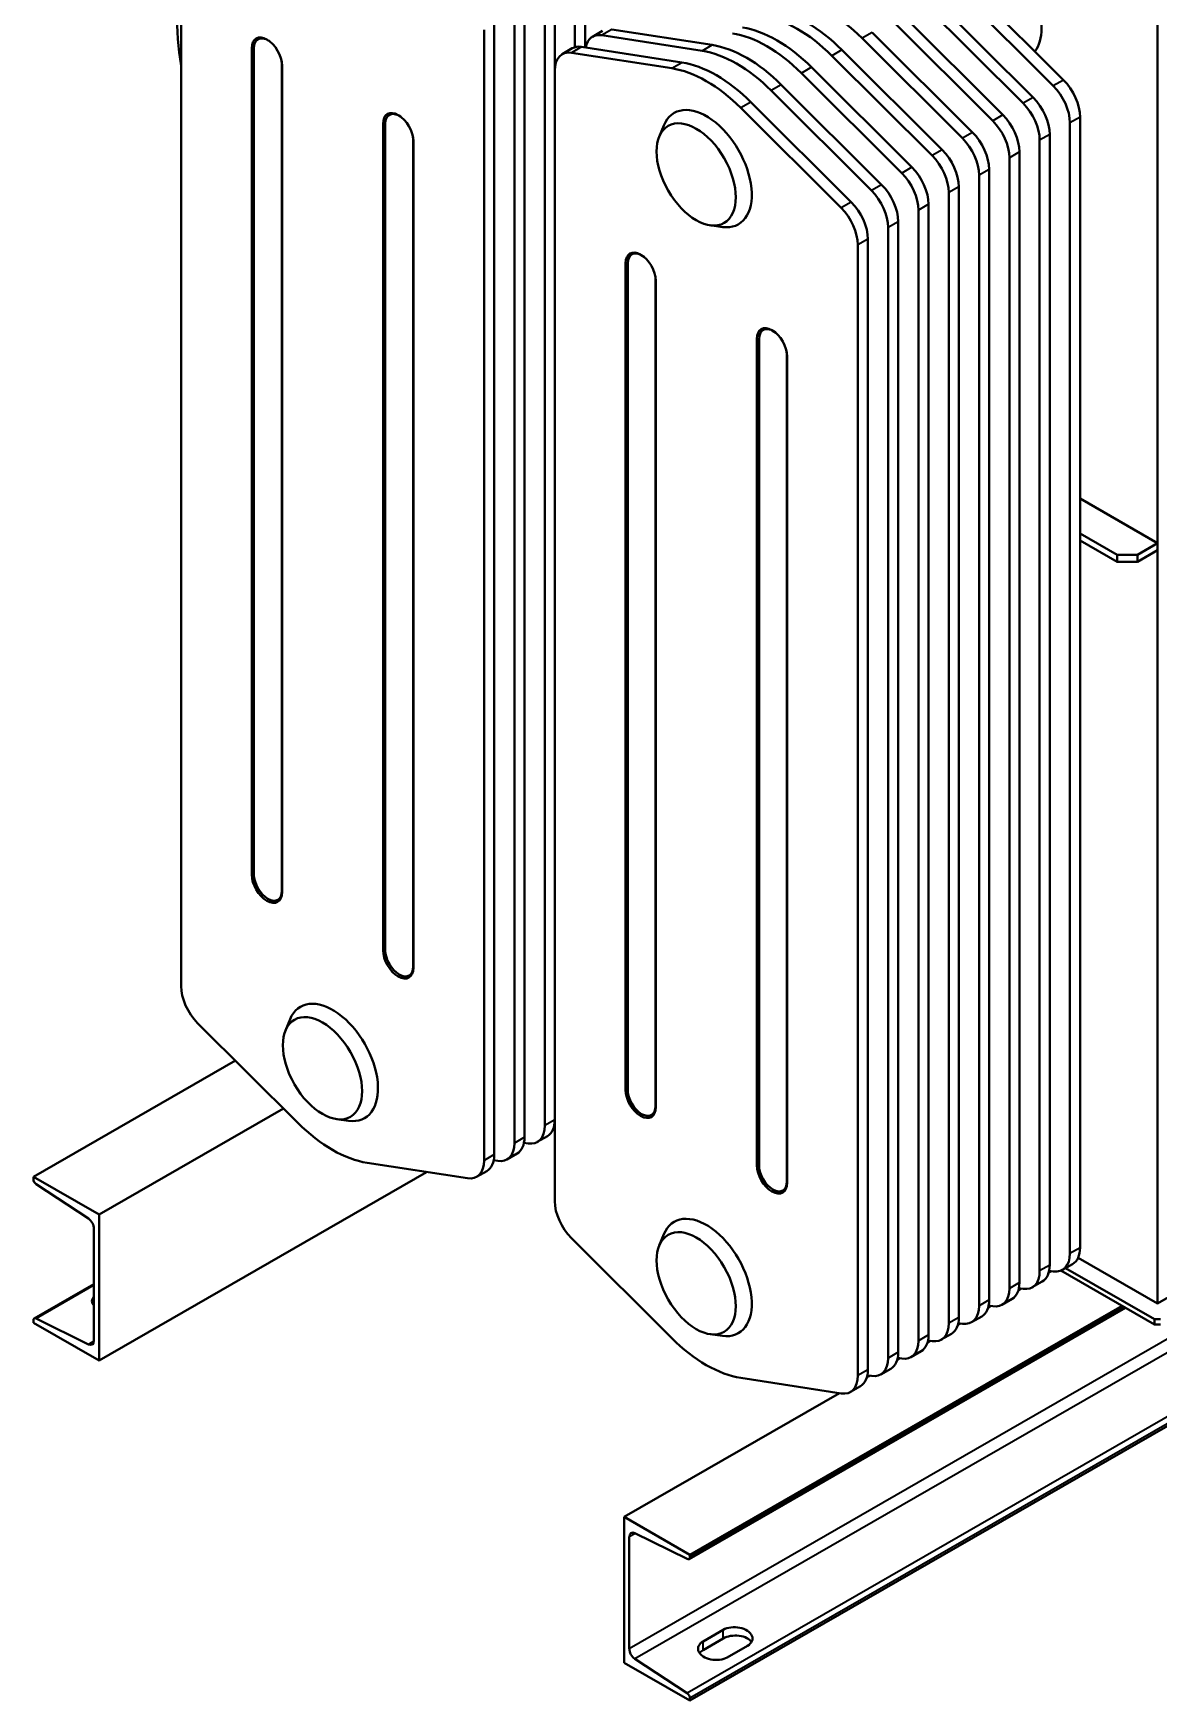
# Model space of a CAD drawing. Header units: millimetres. Extents: x 0 to 5945, y 0 to 4205.
# Drawn here: x 4295 to 5083, y 2183 to 3351 of the extents above; entities that cross this region are included whole.
import ezdxf

# ---------------------------------------------------------------- set-up
doc = ezdxf.new("R2010")
doc.units = ezdxf.units.MM
doc.header["$LTSCALE"] = 5
doc.layers.add('가시적인 것(ISO)', color=3, linetype='Continuous', lineweight=40)
doc.layers.add('가시적인 좁은 것(ISO)', color=3, linetype='Continuous', lineweight=35)

msp = doc.modelspace()

# ---------------------------------------------------------------- linework, layer by layer
at = {"layer": '가시적인 것(ISO)'}
for p, q in [((4398.489, 3475.723), (4398.489, 2683.819)), ((5082.12, 2461.426), (5082.12, 3455.654)), ((4674.261, 3341.411), (4674.261, 3390.212)), ((4681.332, 3394.284), (4681.332, 3341.251)), ((4945.933, 3388.406), (5016.183, 3318.389)), ((4653.048, 2586.092), (4653.048, 3377.996)), ((4660.119, 3382.068), (4660.119, 3325.06)), ((4924.72, 3376.19), (4994.97, 3306.173)), ((5009.112, 3314.317), (4938.862, 3384.334)), ((4631.835, 2573.876), (4631.835, 3365.78)), ((4638.906, 3369.852), (4638.906, 2577.948)), ((4903.507, 3363.974), (4973.757, 3293.957)), ((4987.899, 3302.101), (4917.649, 3372.118)), ((4610.621, 2561.66), (4610.621, 3353.564)), ((4617.693, 3357.636), (4617.693, 2565.732)), ((4686.534, 3348.761), (4693.605, 3352.833)), ((4700.035, 3353.856), (4770.285, 3342.964)), ((4882.293, 3351.758), (4952.543, 3281.741)), ((4966.685, 3289.885), (4896.435, 3359.902)), ((4447.987, 2761.855), (4447.987, 3340.679)), ((4449.537, 2761.777), (4449.537, 3340.601)), ((4665.321, 3336.545), (4672.392, 3340.617)), ((4678.822, 3341.64), (4749.072, 3330.748)), ((4763.214, 3338.892), (4692.964, 3349.784)), ((4945.472, 3277.669), (4875.222, 3347.686)), ((4469.065, 3329.355), (4469.065, 2750.532)), ((4469.2, 3328.463), (4469.2, 2749.64)), ((4742.001, 3326.677), (4671.751, 3337.568)), ((4924.259, 3265.454), (4854.009, 3335.47)), ((4861.08, 3339.542), (4931.33, 3269.526)), ((4660.119, 3325.06), (4660.119, 2533.156)), ((4903.046, 3253.238), (4832.796, 3323.254)), ((4839.867, 3327.326), (4910.117, 3257.31)), ((4881.833, 3241.022), (4811.583, 3311.039)), ((4818.654, 3315.111), (4888.904, 3245.094)), ((4860.619, 3228.806), (4790.369, 3298.823)), ((4797.441, 3302.895), (4867.691, 3232.878)), ((4539.911, 2708.92), (4539.911, 3287.743)), ((4541.461, 2708.842), (4541.461, 3287.665)), ((4733.213, 3278.682), (4736.472, 3286.639)), ((5020.743, 2496.509), (5020.743, 3288.413)), ((5027.814, 3292.485), (5027.814, 2500.581)), ((4560.988, 3276.42), (4560.988, 2697.597)), ((4561.124, 3275.528), (4561.124, 2696.704)), ((4999.53, 2484.293), (4999.53, 3276.197)), ((5006.601, 3280.269), (5006.601, 2488.365)), ((4978.317, 2472.077), (4978.317, 3263.981)), ((4985.388, 3268.053), (4985.388, 2476.149)), ((4957.104, 2459.861), (4957.104, 3251.765)), ((4964.175, 3255.837), (4964.175, 2463.933)), ((4935.891, 2447.645), (4935.891, 3239.549)), ((4942.962, 3243.621), (4942.962, 2451.717)), ((4914.677, 2435.429), (4914.677, 3227.333)), ((4921.748, 3231.405), (4921.748, 2439.501)), ((4768.939, 3216.644), (4777.456, 3215.469)), ((4893.464, 2423.214), (4893.464, 3215.118)), ((4900.535, 3219.19), (4900.535, 2427.286)), ((4872.251, 2410.998), (4872.251, 3202.902)), ((4879.322, 3206.974), (4879.322, 2415.07)), ((4709.616, 2611.193), (4709.616, 3190.016)), ((4711.166, 2611.115), (4711.166, 3189.938)), ((4730.694, 3178.693), (4730.694, 2599.87)), ((4730.83, 3177.801), (4730.83, 2598.977)), ((4801.54, 2558.258), (4801.54, 3137.081)), ((4803.09, 2558.18), (4803.09, 3137.003)), ((4822.618, 3125.758), (4822.618, 2546.934)), ((4822.754, 3124.865), (4822.754, 2546.042)), ((5082.12, 2994.058), (5027.814, 3025.331)), ((5027.814, 3000.899), (5053.836, 2985.914)), ((5027.814, 2995.994), (5053.836, 2981.009)), ((5067.978, 2985.914), (5082.12, 2994.058)), ((5082.12, 2989.153), (5082.12, 2994.058)), ((5067.978, 2985.914), (5053.836, 2985.914)), ((5053.836, 2985.914), (5053.836, 2981.009)), ((5053.836, 2981.009), (5067.978, 2981.009)), ((5067.978, 2981.009), (5082.12, 2989.153)), ((5067.978, 2981.009), (5067.978, 2985.914)), ((5638.613, 2692.305), (4754.73, 2183.31)), ((4410.121, 2657.915), (4480.371, 2587.898)), ((4471.584, 2652.675), (4474.842, 2660.631)), ((4436.514, 2631.61), (4295.11, 2550.181)), ((4341.072, 2523.713), (4470.176, 2598.059)), ((4507.309, 2590.637), (4515.826, 2589.462)), ((4659.755, 2586.246), (4660.119, 2586.189)), ((4638.541, 2574.03), (4641.416, 2573.584)), ((4647.846, 2574.607), (4654.917, 2578.679)), ((4528.74, 2560.044), (4598.99, 2549.152)), ((4617.328, 2561.814), (4620.203, 2561.368)), ((4626.633, 2562.391), (4633.704, 2566.463)), ((4295.11, 2550.181), (4295.11, 2548.546)), ((4341.072, 2523.713), (4295.11, 2550.181)), ((4570.406, 2553.584), (4341.072, 2421.52)), ((4605.42, 2550.175), (4612.491, 2554.247)), ((4297.084, 2544.963), (4333.59, 2520.989)), ((4341.072, 2421.52), (4341.072, 2523.713)), ((4337.537, 2513.822), (4337.537, 2435.482)), ((4671.751, 2507.252), (4742.001, 2437.235)), ((4733.213, 2502.013), (4736.472, 2509.969)), ((5015.542, 2485.024), (5022.613, 2489.096)), ((5026.447, 2493.486), (5082.12, 2461.426)), ((4994.328, 2472.808), (5001.399, 2476.88)), ((5007.844, 2484.198), (5005.903, 2483.08)), ((5006.237, 2484.447), (5009.112, 2484.001)), ((5014.454, 2484.498), (5079.999, 2446.753)), ((5079.999, 2450.432), (5017.735, 2486.287)), ((5082.12, 2461.426), (5107.265, 2475.906)), ((4337.537, 2475.073), (4295.735, 2451.001)), ((4973.115, 2460.592), (4980.186, 2464.664)), ((4986.63, 2471.982), (4984.69, 2470.864)), ((4985.024, 2472.231), (4987.899, 2471.785)), ((5059.676, 2458.456), (4754.106, 2282.49)), ((5057.372, 2459.783), (4754.73, 2285.504)), ((4951.902, 2448.377), (4958.973, 2452.448)), ((4965.417, 2459.766), (4963.477, 2458.648)), ((4963.811, 2460.015), (4966.685, 2459.569)), ((4295.11, 2449.623), (4295.11, 2447.987)), ((4295.11, 2447.987), (4341.072, 2421.52)), ((4333.59, 2432.862), (4297.084, 2450.933)), ((4944.204, 2447.55), (4942.264, 2446.433)), ((4942.597, 2447.799), (4945.472, 2447.353)), ((5084.242, 2450.432), (5079.999, 2450.432)), ((5079.999, 2450.432), (5079.999, 2446.753)), ((5079.999, 2446.753), (5084.242, 2446.753)), ((4768.939, 2439.974), (4777.456, 2438.799)), ((4922.991, 2435.334), (4921.05, 2434.217)), ((4921.384, 2435.583), (4924.259, 2435.137)), ((4930.689, 2436.161), (4937.76, 2440.233)), ((4901.778, 2423.118), (4899.837, 2422.001)), ((4900.171, 2423.367), (4903.046, 2422.922)), ((4909.476, 2423.945), (4916.547, 2428.017)), ((4790.369, 2409.382), (4860.619, 2398.49)), ((4880.564, 2410.902), (4878.624, 2409.785)), ((4878.958, 2411.151), (4881.833, 2410.706)), ((4888.262, 2411.729), (4895.333, 2415.801)), ((4859.351, 2398.686), (4708.768, 2311.971)), ((4867.049, 2399.513), (4874.12, 2403.585)), ((4708.768, 2311.971), (4708.768, 2209.778)), ((4754.73, 2285.504), (4708.768, 2311.971)), ((4716.25, 2300.629), (4752.757, 2282.558)), ((4712.303, 2219.669), (4712.303, 2298.009)), ((4754.73, 2283.868), (4754.73, 2285.504)), ((4763.922, 2224.774), (4778.064, 2232.918)), ((4778.064, 2226.88), (4763.922, 2218.736)), ((4795.035, 2221.773), (4780.893, 2213.629)), ((4708.768, 2209.778), (4754.73, 2183.31)), ((4752.757, 2188.528), (4716.25, 2212.502)), ((4754.73, 2183.31), (4754.73, 2184.945))]:
    msp.add_line(p, q, dxfattribs=at)
for centre, major_axis, ratio, start_param, end_param in [((4600.581, 3484.982), (144.719, 251.309), 0.57809312, 2.18386212, 2.52465945), ((4851.038, 3284.789), (-49.903, 86.658), 0.57809312, 5.150655, 5.8487867), ((4968.983, 3373.148), (22.456, -38.996), 0.57809312, 0.2398912, 1.32376207), ((4829.825, 3272.573), (-49.903, 86.658), 0.57809312, 5.150655, 5.8487867), ((4836.896, 3276.645), (49.903, -86.658), 0.57809312, 2.00906235, 2.70719405), ((4815.682, 3264.429), (49.903, -86.658), 0.57809312, 2.00906235, 2.70719405), ((4458.594, 3334.571), (-7.485, 12.999), 0.57809312, 3.92892453, 7.07051718), ((4459.301, 3334.978), (-6.891, 11.966), 0.57809312, 5.30470402, 7.07051718), ((4684.868, 3318.953), (-12.476, 21.665), 0.57809312, 5.8487867, 6.28318531), ((4699.01, 3327.096), (-12.476, 21.665), 0.57809312, 5.8487867, 6.86714547), ((4794.469, 3252.213), (49.903, -86.658), 0.57809312, 2.00906235, 2.70719405), ((4808.611, 3260.357), (-49.903, 86.658), 0.57809312, 5.150655, 5.8487867), ((4459.301, 3334.978), (6.891, -11.966), 0.57809312, 0.78733187, 0.97848129), ((4677.797, 3314.881), (-12.476, 21.665), 0.57809312, 5.8487867, 7.07051718), ((4773.256, 3239.997), (49.903, -86.658), 0.57809312, 2.00906235, 2.70719405), ((4787.398, 3248.141), (-49.903, 86.658), 0.57809312, 5.150655, 5.8487867), ((4766.185, 3235.925), (-49.903, 86.658), 0.57809312, 5.150655, 5.8487867), ((5010.137, 3302.665), (12.476, -21.665), 0.57809312, 0.78733187, 2.00906235), ((4988.924, 3290.449), (12.476, -21.665), 0.57809312, 0.78733187, 2.00906235), ((5003.066, 3298.593), (-12.476, 21.665), 0.57809312, 3.92892453, 5.150655), ((4550.517, 3281.635), (-7.485, 12.999), 0.57809312, 3.92892453, 7.07051718), ((4551.225, 3282.043), (-6.891, 11.966), 0.57809312, 5.30470402, 7.07051718), ((4766.185, 3256.364), (-22.456, 38.996), 0.57809312, 2.72019421, 6.70458375), ((4967.71, 3278.233), (12.476, -21.665), 0.57809312, 0.78733187, 2.00906235), ((4981.853, 3286.377), (-12.476, 21.665), 0.57809312, 3.92892453, 5.150655), ((4946.497, 3266.017), (12.476, -21.665), 0.57809312, 0.78733187, 2.00906235), ((4960.639, 3274.161), (-12.476, 21.665), 0.57809312, 3.92892453, 5.150655), ((4551.225, 3282.043), (6.891, -11.966), 0.57809312, 0.78733187, 0.97848129), ((4939.426, 3261.945), (-12.476, 21.665), 0.57809312, 3.92892453, 5.150655), ((4918.213, 3249.729), (-12.476, 21.665), 0.57809312, 3.92892453, 5.150655), ((4925.284, 3253.801), (12.476, -21.665), 0.57809312, 0.78733187, 2.00906235), ((4897, 3237.513), (-12.476, 21.665), 0.57809312, 3.92892453, 5.150655), ((4904.071, 3241.585), (12.476, -21.665), 0.57809312, 0.78733187, 2.00906235), ((4875.787, 3225.298), (-12.476, 21.665), 0.57809312, 3.92892453, 5.150655), ((4882.858, 3229.369), (12.476, -21.665), 0.57809312, 0.78733187, 2.00906235), ((4854.573, 3213.082), (-12.476, 21.665), 0.57809312, 3.92892453, 5.150655), ((4861.644, 3217.154), (12.476, -21.665), 0.57809312, 0.78733187, 2.00906235), ((4720.223, 3183.908), (-7.485, 12.999), 0.57809312, 3.92892453, 7.07051718), ((4720.93, 3184.316), (-6.891, 11.966), 0.57809312, 5.30470402, 7.07051718), ((4720.93, 3184.316), (6.891, -11.966), 0.57809312, 0.78733187, 0.97848129), ((4812.147, 3130.973), (-7.485, 12.999), 0.57809312, 3.92892453, 7.07051718), ((4812.854, 3131.38), (-6.891, 11.966), 0.57809312, 5.30470402, 7.07051718), ((4812.854, 3131.38), (6.891, -11.966), 0.57809312, 0.78733187, 0.97848129), ((4458.594, 2755.748), (7.485, -12.999), 0.57809312, 3.92892453, 7.07051718), ((4459.301, 2756.155), (6.891, -11.966), 0.57809312, 3.92892453, 7.07051718), ((4550.517, 2702.812), (7.485, -12.999), 0.57809312, 3.92892453, 7.07051718), ((4551.225, 2703.219), (6.891, -11.966), 0.57809312, 3.92892453, 7.07051718), ((4416.167, 2673.639), (12.476, -21.665), 0.57809312, 3.92892453, 5.150655), ((4504.555, 2630.357), (-22.456, 38.996), 0.57809312, 2.72019421, 6.70458375), ((4720.223, 2605.085), (7.485, -12.999), 0.57809312, 3.92892453, 7.07051718), ((4720.93, 2605.492), (6.891, -11.966), 0.57809312, 3.92892453, 7.07051718), ((4504.555, 2650.795), (49.903, -86.658), 0.57809312, 5.150655, 5.8487867), ((4635.37, 2596.272), (12.476, -21.665), 0.57809312, 5.8487867, 7.07051718), ((4642.441, 2600.344), (12.476, -21.665), 0.57809312, 0, 0.78733187), ((4614.157, 2584.056), (12.476, -21.665), 0.57809312, 5.8487867, 7.07051718), ((4621.228, 2588.128), (12.476, -21.665), 0.57809312, 0, 0.78733187), ((4592.944, 2571.84), (12.476, -21.665), 0.57809312, 5.8487867, 7.07051718), ((4600.015, 2575.912), (12.476, -21.665), 0.57809312, 0, 0.78733187), ((4812.147, 2552.15), (7.485, -12.999), 0.57809312, 3.92892453, 7.07051718), ((4812.854, 2552.557), (6.891, -11.966), 0.57809312, 3.92892453, 7.07051718), ((4297.232, 2547.324), (1.497, -2.6), 0.57809312, 3.92892453, 5.42990768), ((4677.797, 2522.977), (12.476, -21.665), 0.57809312, 3.92892453, 5.150655), ((4766.185, 2479.694), (-22.456, 38.996), 0.57809312, 2.72019421, 6.70458375), ((4333.294, 2516.266), (2.994, -5.2), 0.57809312, 0.78733187, 2.28831503), ((5010.137, 2510.761), (12.476, -21.665), 0.57809312, 0, 0.78733187), ((4988.924, 2498.545), (12.476, -21.665), 0.57809312, 0, 0.78733187), ((5003.066, 2506.689), (12.476, -21.665), 0.57809312, 5.8487867, 7.07051718), ((4967.71, 2486.329), (12.476, -21.665), 0.57809312, 0, 0.78733187), ((4981.853, 2494.473), (12.476, -21.665), 0.57809312, 5.8487867, 7.07051718), ((4348.143, 2463.519), (-11.995, -0.679), 0.53421478, 5.76625254, 6.73964245), ((4960.639, 2482.257), (12.476, -21.665), 0.57809312, 5.8487867, 7.07051718), ((4348.143, 2458.167), (-12, 0), 0.5758617, 5.79649035, 5.90691033), ((4939.426, 2470.041), (12.476, -21.665), 0.57809312, 5.8487867, 7.07051718), ((4946.497, 2474.113), (12.476, -21.665), 0.57809312, 0, 0.78733187), ((4297.232, 2448.401), (-1.497, 2.6), 0.57809312, 5.56953402, 7.07051718), ((4918.213, 2457.825), (12.476, -21.665), 0.57809312, 5.8487867, 7.07051718), ((4925.284, 2461.897), (12.476, -21.665), 0.57809312, 0, 0.78733187), ((4333.294, 2437.925), (2.994, -5.2), 0.57809312, 5.56953402, 7.07051718), ((4766.185, 2500.133), (49.903, -86.658), 0.57809312, 5.150655, 5.8487867), ((4897, 2445.609), (12.476, -21.665), 0.57809312, 5.8487867, 7.07051718), ((4904.071, 2449.681), (12.476, -21.665), 0.57809312, 0, 0.78733187), ((4875.787, 2433.393), (12.476, -21.665), 0.57809312, 5.8487867, 7.07051718), ((4882.858, 2437.465), (12.476, -21.665), 0.57809312, 0, 0.78733187), ((4854.573, 2421.178), (12.476, -21.665), 0.57809312, 5.8487867, 7.07051718), ((4861.644, 2425.25), (12.476, -21.665), 0.57809312, 0, 0.78733187), ((4716.546, 2295.566), (-2.994, 5.2), 0.57809312, 5.56953402, 7.07051718), ((4752.609, 2285.09), (1.497, -2.6), 0.57809312, 5.56953402, 7.07051718), ((4786.55, 2227.345), (-11.99, 0.78), 0.61466894, 2.39617314, 5.5377658), ((4716.546, 2217.225), (-2.994, 5.2), 0.57809312, 0.78733187, 2.28831503), ((4772.408, 2219.201), (11.99, -0.78), 0.61466894, 2.39617314, 5.5377658), ((4786.55, 2221.994), (12, 0), 0.5758617, 0.3492717, 2.35619449), ((4772.408, 2213.85), (-12, 0), 0.5758617, 5.49778714, 5.86612212), ((4752.609, 2186.167), (-1.497, 2.6), 0.57809312, 3.92892453, 5.42990768)]:
    msp.add_ellipse(centre, major_axis=major_axis, ratio=ratio, start_param=start_param, end_param=end_param, dxfattribs=at)
for centre in [(4759.114, 3252.292), (4497.484, 2626.285), (4759.114, 2475.622)]:
    msp.add_ellipse(centre, major_axis=(19.575, -33.993), ratio=0.57809312, dxfattribs=at)
at = {"layer": '가시적인 좁은 것(ISO)'}
for p, q in [((4700.035, 3353.856), (4692.964, 3349.784)), ((4882.293, 3351.758), (4875.222, 3347.686)), ((4447.987, 3340.679), (4449.537, 3340.601)), ((4678.822, 3341.64), (4671.751, 3337.568)), ((4763.214, 3338.892), (4770.285, 3342.964)), ((4469.2, 3328.463), (4469.065, 3329.355)), ((4742.001, 3326.677), (4749.072, 3330.748)), ((4861.08, 3339.542), (4854.009, 3335.47)), ((4839.867, 3327.326), (4832.796, 3323.254)), ((5016.183, 3318.389), (5009.112, 3314.317)), ((4818.654, 3315.111), (4811.583, 3311.039)), ((4994.97, 3306.173), (4987.899, 3302.101)), ((4797.441, 3302.895), (4790.369, 3298.823)), ((4973.757, 3293.957), (4966.685, 3289.885)), ((4539.911, 3287.743), (4541.461, 3287.665)), ((4952.543, 3281.741), (4945.472, 3277.669)), ((5027.814, 3292.485), (5020.743, 3288.413)), ((4561.124, 3275.528), (4560.988, 3276.42)), ((5006.601, 3280.269), (4999.53, 3276.197)), ((4931.33, 3269.526), (4924.259, 3265.454)), ((4985.388, 3268.053), (4978.317, 3263.981)), ((4910.117, 3257.31), (4903.046, 3253.238)), ((4964.175, 3255.837), (4957.104, 3251.765)), ((4888.904, 3245.094), (4881.833, 3241.022)), ((4942.962, 3243.621), (4935.891, 3239.549)), ((4867.691, 3232.878), (4860.619, 3228.806)), ((4921.748, 3231.405), (4914.677, 3227.333)), ((4900.535, 3219.19), (4893.464, 3215.118)), ((4879.322, 3206.974), (4872.251, 3202.902)), ((4709.616, 3190.016), (4711.166, 3189.938)), ((4730.83, 3177.801), (4730.694, 3178.693)), ((4801.54, 3137.081), (4803.09, 3137.003)), ((4822.754, 3124.865), (4822.618, 3125.758)), ((4447.987, 2761.855), (4449.537, 2761.777)), ((4469.2, 2749.64), (4469.065, 2750.532)), ((5596.187, 2728.663), (4712.303, 2219.669)), ((5600.134, 2721.497), (4716.25, 2212.502)), ((4539.911, 2708.92), (4541.461, 2708.842)), ((4561.124, 2696.704), (4560.988, 2697.597)), ((5636.64, 2697.523), (4752.757, 2188.528)), ((5638.613, 2693.94), (4754.73, 2184.945)), ((4709.616, 2611.193), (4711.166, 2611.115)), ((4730.83, 2598.977), (4730.694, 2599.87)), ((4660.119, 2590.164), (4653.048, 2586.092)), ((4638.906, 2577.948), (4631.835, 2573.876)), ((4617.693, 2565.732), (4610.621, 2561.66)), ((4801.54, 2558.258), (4803.09, 2558.18)), ((4822.754, 2546.042), (4822.618, 2546.934)), ((5027.814, 2500.581), (5020.743, 2496.509)), ((5006.601, 2488.365), (4999.53, 2484.293)), ((4985.388, 2476.149), (4978.317, 2472.077)), ((4337.537, 2474.228), (4297.084, 2450.933)), ((5058.791, 2458.966), (4754.73, 2283.868)), ((4964.175, 2463.933), (4957.104, 2459.861)), ((4942.962, 2451.717), (4935.891, 2447.645)), ((4337.525, 2435.128), (4333.59, 2432.862)), ((4921.748, 2439.501), (4914.677, 2435.429)), ((4900.535, 2427.286), (4893.464, 2423.214)), ((4879.322, 2415.07), (4872.251, 2410.998)), ((4716.575, 2300.469), (4712.303, 2298.009)), ((4778.064, 2226.88), (4778.064, 2232.918)), ((4763.922, 2218.736), (4763.922, 2224.774))]:
    msp.add_line(p, q, dxfattribs=at)

doc.saveas('drawing.dxf')
